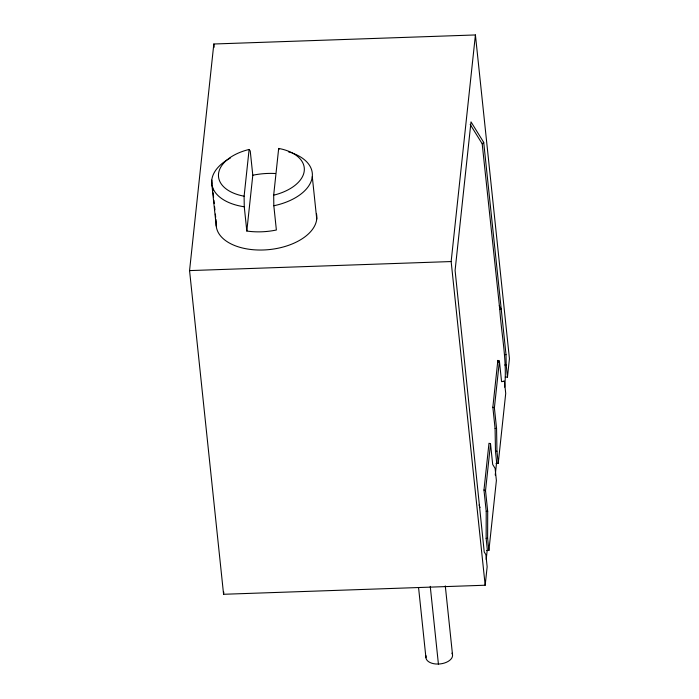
<?xml version="1.0" encoding="UTF-8"?>
<svg xmlns="http://www.w3.org/2000/svg" width="699" height="699" viewBox="0 0 699 699"><rect width="100%" height="100%" fill="white"/><g stroke="black" fill="none" stroke-linecap="round" stroke-linejoin="round"><path stroke-width="1.05" d="M486.198 559.497L487.29 549.3L486.146 538.396L486.216 511.327L483.97 490.016L488.985 443.236L490.532 443.882L492.699 464.494L495.11 468.391L496.386 480.51L488.898 550.462L486.74 550.541M488.898 550.462L487.622 538.344L487.692 511.275L485.525 490.663L490.532 443.882M507.465 377.084L506.19 364.957L506.015 354.611L483.708 142.369L471.004 121.871L455.093 270.417L484.232 552L485.875 554.648L487.151 566.775L485.176 585.229L223.584 594.281L189.56 270.6L213.824 44.002L475.416 34.95L509.44 358.631L507.465 377.084L505.29 377.154M244.117 196.192L249.115 149.464A43.102 24.657 -6 0 0 218.534 173.798A43.102 24.657 -6 0 0 244.1 196.192L244.266 206.782L246.817 231.028A50.529 28.912 -6 0 0 276.376 230.006L273.825 205.759L273.676 195.17L278.674 148.441A43.102 24.657 -6 0 1 304.257 170.836A43.102 24.657 -6 0 1 273.676 195.17M246.817 231.028L252.793 175.239L250.242 150.993L249.115 149.464M223.584 594.281L223.811 592.114M485.176 585.229L451.152 261.548L475.416 34.95M495.241 475.058L496.622 462.188L495.477 451.274L495.084 428.496L492.847 407.185L497.854 360.413L499.401 361.06L501.567 381.663L504.442 381.27L505.718 393.388L498.23 463.341L496.045 463.42M498.23 463.341L496.954 451.222L496.561 428.443L494.394 407.84L499.401 361.06M504.661 387.132C507.221 361.261 501.533 335.24 499.776 309.404L482.188 143.784L470.182 124.413M482.188 143.784L483.708 142.369M189.56 270.6L451.152 261.548M499.776 309.404L501.253 309.351L499.208 305.734M504.529 354.655L506.015 354.611M504.713 365.009L506.19 364.957M502.965 381.322L504.442 381.27M495.084 428.496L496.561 428.443M495.477 451.274L496.954 451.222M486.216 511.327L487.692 511.275M486.146 538.396L487.622 538.344M492.847 407.185L494.394 407.84M483.97 490.016L485.525 490.663M278.674 148.441L279.242 149.193M479.095 504.958L480.021 507.623M497.854 360.413L498.081 362.536M445.289 585.884L452.541 654.937M430.252 586.356L438.413 664.05M418.57 587.579L425.936 657.715M312.287 176.637L316.743 219.067M213.824 44.002L214.165 47.261M211.78 180.115L212.12 183.295M212.452 186.484L212.898 190.722M213.125 192.845L213.571 197.092M213.903 200.272L214.235 203.453M214.567 206.633L214.908 209.814M215.353 214.06L215.685 217.24M215.912 219.364L216.244 222.544A50.529 28.912 -6 0 0 267.927 249.709A50.529 28.912 -6 0 0 316.481 213.833M211.797 183.802L216.236 226.048M252.793 175.239A50.529 28.912 -6 0 1 275.144 173.509M291.955 152.932A50.529 28.912 -6 0 1 311.378 180.665A50.529 28.912 -6 0 1 273.825 205.759M244.266 206.782A50.529 28.912 -6 0 1 227.891 159.459M228.678 158.988A50.529 28.912 -6 0 1 230.312 158.079M288.416 151.805A50.529 28.912 -6 0 1 291.09 152.627M451.973 653.154A13.377 7.654 -6 0 1 440.021 663.936A13.377 7.654 -6 0 1 426.137 655.854"/></g></svg>
